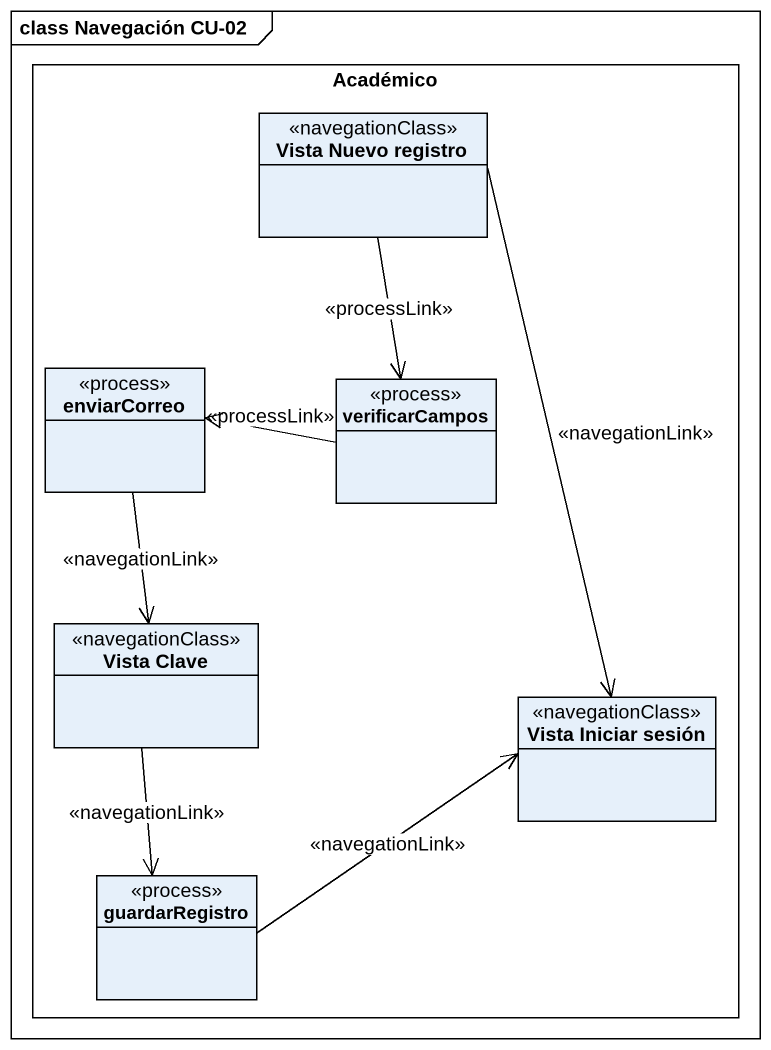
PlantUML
@startuml
mainframe class Navegación CU-02
hide circle
hide empty members
rectangle Académico {
  class "Vista Nuevo registro" as Vista_Nuevo_registro <<navegationClass>>
  class enviarCorreo <<process>>
  class verificarCampos <<process>>
  class "Vista Clave" as Vista_Clave <<navegationClass>>
  class "Vista Iniciar sesión" as Vista_Iniciar_sesión <<navegationClass>>
  class guardarRegistro <<process>>
}
Vista_Nuevo_registro --> verificarCampos : <<processLink>>
Vista_Nuevo_registro --> Vista_Iniciar_sesión : <<navegationLink>>
enviarCorreo --> Vista_Clave : <<navegationLink>>
verificarCampos -left-> enviarCorreo : <<processLink>>
Vista_Clave --> guardarRegistro : <<navegationLink>>
guardarRegistro -right-> Vista_Iniciar_sesión : <<navegationLink>>
@enduml
